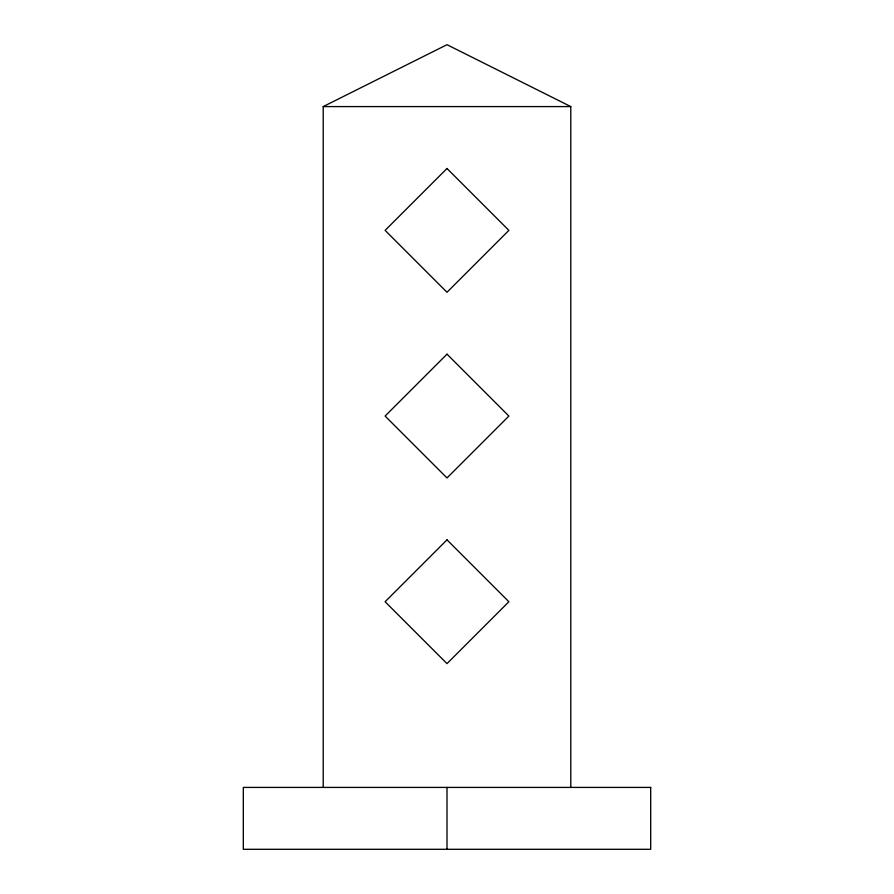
<?xml version="1.0" encoding="UTF-8"?>
<svg xmlns="http://www.w3.org/2000/svg" width="894" height="894" viewBox="0 0 894 894"><rect width="100%" height="100%" fill="white"/><g stroke="black" fill="none" stroke-linecap="round" stroke-linejoin="round"><path stroke-width="1.34" d="M323.215 787.413L323.215 106.587L447 44.7L570.785 106.587L570.785 787.413M323.215 106.587L570.785 106.587M447 787.413L447 849.3M447 168.485L385.113 230.373L447 292.271L508.887 230.373L447 168.485M447 354.158L385.113 416.056L447 477.944L508.887 416.056L447 354.158M447 539.842L385.113 601.729L447 663.627L508.887 601.729L447 539.842M650.687 787.413L243.313 787.413L243.313 849.3L650.687 849.3L650.687 787.413"/></g></svg>
